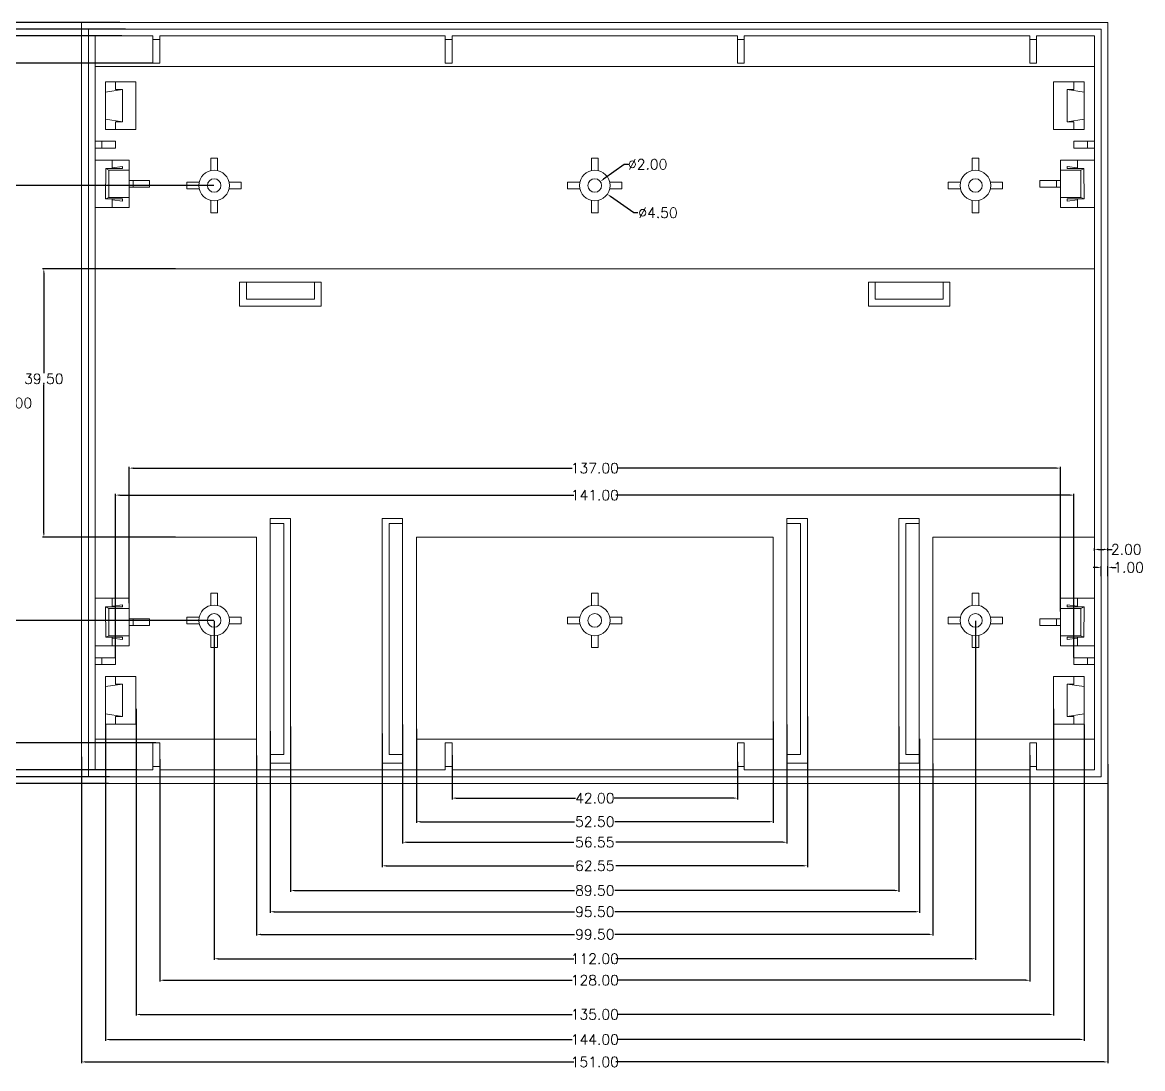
# Model space of a CAD drawing. Header units: inches. Extents: x 1153 to 3231, y 573 to 1137.
# Drawn here: x 1640.4 to 1805.2, y 856.1 to 1010 of the extents above; entities that cross this region are included whole.
import ezdxf

# ---------------------------------------------------------------- set-up
doc = ezdxf.new("R2010")
doc.units = ezdxf.units.IN
doc.styles.get("Standard").update_dxf_attribs({"font": 'txt', "bigfont": 'gbcbig.shx'})
doc.dimstyles.new('2', dxfattribs={"dimtxt": 1.5, "dimasz": 0.6, "dimexe": 0.18, "dimexo": 0.0625, "dimgap": 0.09, "dimtad": 0, "dimtih": 1, "dimtoh": 1, "dimzin": 0, "dimdsep": 46, "dimtxsty": 'Standard', "dimcen": 0, "dimadec": 0, "dimazin": 2, "dimtfac": 1, "dimtofl": 0, "dimtmove": 0, "dimatfit": 3, "dimfxl": 1, "dimtolj": 1, "dimtzin": 0, "dimarcsym": 0})

# ---------------------------------------------------------------- blocks, each defined once
blk = doc.blocks.new('*D934')
at = {"color": 0, "lineweight": -2, "transparency": 16777216}
for p, q in [((1668.53, 986.05), (1638.74, 986.05)), ((1638.92, 985.45), (1638.92, 954.89)), ((1638.92, 922.65), (1638.92, 953.21)), ((1668.53, 922.05), (1638.74, 922.05))]:
    blk.add_line(p, q, dxfattribs=at)
at = {"color": 0, "transparency": 16777216}
for points in [[(1638.82, 985.45), (1639.02, 985.45), (1638.92, 986.05)], [(1638.82, 922.65), (1639.02, 922.65), (1638.92, 922.05)]]:
    blk.add_solid(points, dxfattribs=at)
at = {"layer": 'Defpoints', "color": 0, "transparency": 16777216}
for p in [(1668.6, 986.05), (1638.92, 922.05), (1668.6, 922.05)]:
    blk.add_point(p, dxfattribs=at)
at = {"color": 0, "transparency": 16777216, "insert": (1638.92, 954.05), "char_height": 1.5, "attachment_point": 5}
blk.add_mtext('\\A1;64.00', dxfattribs=at)
blk = doc.blocks.new('*D935')
at = {"color": 0, "lineweight": -2, "transparency": 16777216}
for p, q in [((1662.91, 973.8), (1643.36, 973.8)), ((1643.54, 973.2), (1643.54, 958.44)), ((1643.54, 934.9), (1643.54, 956.76)), ((1662.91, 934.3), (1643.36, 934.3))]:
    blk.add_line(p, q, dxfattribs=at)
at = {"color": 0, "transparency": 16777216}
for points in [[(1643.44, 973.2), (1643.64, 973.2), (1643.54, 973.8)], [(1643.44, 934.9), (1643.64, 934.9), (1643.54, 934.3)]]:
    blk.add_solid(points, dxfattribs=at)
at = {"layer": 'Defpoints', "color": 0, "transparency": 16777216}
for p in [(1643.54, 973.8), (1662.97, 973.8), (1662.97, 934.3)]:
    blk.add_point(p, dxfattribs=at)
at = {"color": 0, "transparency": 16777216, "insert": (1643.54, 957.6), "char_height": 1.5, "attachment_point": 5}
blk.add_mtext('\\A1;39.50', dxfattribs=at)
blk = doc.blocks.new('*D936')
at = {"color": 0, "lineweight": -2, "transparency": 16777216}
for p, q in [((1659.53, 1004.05), (1634.51, 1004.05)), ((1634.69, 1003.45), (1634.69, 958.79)), ((1634.69, 904.65), (1634.69, 957.11)), ((1660.03, 904.05), (1634.51, 904.05))]:
    blk.add_line(p, q, dxfattribs=at)
at = {"color": 0, "transparency": 16777216}
for points in [[(1634.59, 1003.45), (1634.79, 1003.45), (1634.69, 1004.05)], [(1634.59, 904.65), (1634.79, 904.65), (1634.69, 904.05)]]:
    blk.add_solid(points, dxfattribs=at)
at = {"layer": 'Defpoints', "color": 0, "transparency": 16777216}
for p in [(1659.6, 1004.05), (1634.69, 904.05), (1660.1, 904.05)]:
    blk.add_point(p, dxfattribs=at)
at = {"color": 0, "transparency": 16777216, "insert": (1634.69, 957.95), "char_height": 1.5, "attachment_point": 5}
blk.add_mtext('\\A1;100.00', dxfattribs=at)
blk = doc.blocks.new('*D937')
at = {"color": 0, "lineweight": -2, "transparency": 16777216}
for p, q in [((1655.03, 1008.05), (1628.72, 1008.05)), ((1628.9, 1007.45), (1628.9, 954.89)), ((1628.9, 900.65), (1628.9, 953.21)), ((1657.28, 900.05), (1628.72, 900.05))]:
    blk.add_line(p, q, dxfattribs=at)
at = {"color": 0, "transparency": 16777216}
for points in [[(1628.8, 1007.45), (1629, 1007.45), (1628.9, 1008.05)], [(1628.8, 900.65), (1629, 900.65), (1628.9, 900.05)]]:
    blk.add_solid(points, dxfattribs=at)
at = {"layer": 'Defpoints', "color": 0, "transparency": 16777216}
for p in [(1628.9, 1008.05), (1655.1, 1008.05), (1657.35, 900.05)]:
    blk.add_point(p, dxfattribs=at)
at = {"color": 0, "transparency": 16777216, "insert": (1628.9, 954.05), "char_height": 1.5, "attachment_point": 5}
blk.add_mtext('\\A1;108.00', dxfattribs=at)
blk = doc.blocks.new('*D938')
at = {"color": 0, "lineweight": -2, "transparency": 16777216}
for p, q in [((1655.55, 1009.05), (1623.15, 1009.05)), ((1623.33, 1008.45), (1623.33, 959.07)), ((1623.33, 899.65), (1623.33, 957.39)), ((1653.2, 899.05), (1623.15, 899.05))]:
    blk.add_line(p, q, dxfattribs=at)
at = {"color": 0, "transparency": 16777216}
for points in [[(1623.23, 1008.45), (1623.43, 1008.45), (1623.33, 1009.05)], [(1623.23, 899.65), (1623.43, 899.65), (1623.33, 899.05)]]:
    blk.add_solid(points, dxfattribs=at)
at = {"layer": 'Defpoints', "color": 0, "transparency": 16777216}
for p in [(1623.33, 1009.05), (1655.61, 1009.05), (1653.26, 899.05)]:
    blk.add_point(p, dxfattribs=at)
at = {"color": 0, "transparency": 16777216, "insert": (1623.33, 958.23), "char_height": 1.5, "attachment_point": 5}
blk.add_mtext('\\A1;110.00', dxfattribs=at)
blk = doc.blocks.new('*D939')
at = {"color": 0, "lineweight": -2, "transparency": 16777216}
for p, q in [((1654.71, 1010.05), (1616.91, 1010.05)), ((1617.09, 1009.45), (1617.09, 950.11)), ((1617.09, 898.65), (1617.09, 948.43)), ((1653.05, 898.05), (1616.91, 898.05))]:
    blk.add_line(p, q, dxfattribs=at)
at = {"color": 0, "transparency": 16777216}
for points in [[(1616.99, 1009.45), (1617.19, 1009.45), (1617.09, 1010.05)], [(1616.99, 898.65), (1617.19, 898.65), (1617.09, 898.05)]]:
    blk.add_solid(points, dxfattribs=at)
at = {"layer": 'Defpoints', "color": 0, "transparency": 16777216}
for p in [(1617.09, 1010.05), (1654.77, 1010.05), (1653.11, 898.05)]:
    blk.add_point(p, dxfattribs=at)
at = {"color": 0, "transparency": 16777216, "insert": (1617.09, 949.27), "char_height": 1.5, "attachment_point": 5}
blk.add_mtext('\\A1;112.00', dxfattribs=at)
blk = doc.blocks.new('*D940')
at = {"color": 0, "lineweight": -2, "transparency": 16777216}
for p, q in [((1750.85, 907.15), (1750.85, 892.25)), ((1698.35, 906.11), (1698.35, 892.25)), ((1698.95, 892.43), (1721.63, 892.43)), ((1750.25, 892.43), (1727.56, 892.43))]:
    blk.add_line(p, q, dxfattribs=at)
at = {"color": 0, "transparency": 16777216}
for points in [[(1698.95, 892.53), (1698.95, 892.33), (1698.35, 892.43)], [(1750.25, 892.53), (1750.25, 892.33), (1750.85, 892.43)]]:
    blk.add_solid(points, dxfattribs=at)
at = {"layer": 'Defpoints', "color": 0, "transparency": 16777216}
for p in [(1750.85, 907.21), (1698.35, 906.17), (1750.85, 892.43)]:
    blk.add_point(p, dxfattribs=at)
at = {"color": 0, "transparency": 16777216, "insert": (1724.6, 892.43), "char_height": 1.5, "attachment_point": 5}
blk.add_mtext('\\A1;52.50', dxfattribs=at)
blk = doc.blocks.new('*D941')
at = {"color": 0, "lineweight": -2, "transparency": 16777216}
for p, q in [((1703.6, 902.24), (1703.6, 895.72)), ((1745.6, 901.24), (1745.6, 895.72)), ((1704.2, 895.9), (1721.76, 895.9)), ((1745, 895.9), (1727.44, 895.9))]:
    blk.add_line(p, q, dxfattribs=at)
at = {"color": 0, "transparency": 16777216}
for points in [[(1704.2, 896), (1704.2, 895.8), (1703.6, 895.9)], [(1745, 896), (1745, 895.8), (1745.6, 895.9)]]:
    blk.add_solid(points, dxfattribs=at)
at = {"layer": 'Defpoints', "color": 0, "transparency": 16777216}
for p in [(1703.6, 902.3), (1745.6, 901.3), (1745.6, 895.9)]:
    blk.add_point(p, dxfattribs=at)
at = {"color": 0, "transparency": 16777216, "insert": (1724.6, 895.9), "char_height": 1.5, "attachment_point": 5}
blk.add_mtext('\\A1;42.00', dxfattribs=at)
blk = doc.blocks.new('*D942')
at = {"color": 0, "lineweight": -2, "transparency": 16777216}
for p, q in [((1696.32, 906.75), (1696.32, 889.23)), ((1752.87, 906.75), (1752.87, 889.23)), ((1696.92, 889.41), (1721.51, 889.41)), ((1752.27, 889.41), (1727.69, 889.41))]:
    blk.add_line(p, q, dxfattribs=at)
at = {"color": 0, "transparency": 16777216}
for points in [[(1696.92, 889.51), (1696.92, 889.31), (1696.32, 889.41)], [(1752.27, 889.51), (1752.27, 889.31), (1752.87, 889.41)]]:
    blk.add_solid(points, dxfattribs=at)
at = {"layer": 'Defpoints', "color": 0, "transparency": 16777216}
for p in [(1696.32, 906.81), (1752.87, 906.81), (1752.87, 889.41)]:
    blk.add_point(p, dxfattribs=at)
at = {"color": 0, "transparency": 16777216, "insert": (1724.6, 889.41), "char_height": 1.5, "attachment_point": 5}
blk.add_mtext('\\A1;56.55', dxfattribs=at)
blk = doc.blocks.new('*D943')
at = {"color": 0, "lineweight": -2, "transparency": 16777216}
for p, q in [((1755.87, 907.89), (1755.87, 885.76)), ((1693.32, 905.39), (1693.32, 885.76)), ((1693.92, 885.94), (1721.51, 885.94)), ((1755.27, 885.94), (1727.69, 885.94))]:
    blk.add_line(p, q, dxfattribs=at)
at = {"color": 0, "transparency": 16777216}
for points in [[(1693.92, 886.04), (1693.92, 885.84), (1693.32, 885.94)], [(1755.27, 886.04), (1755.27, 885.84), (1755.87, 885.94)]]:
    blk.add_solid(points, dxfattribs=at)
at = {"layer": 'Defpoints', "color": 0, "transparency": 16777216}
for p in [(1755.87, 907.96), (1693.32, 905.45), (1755.87, 885.94)]:
    blk.add_point(p, dxfattribs=at)
at = {"color": 0, "transparency": 16777216, "insert": (1724.6, 885.94), "char_height": 1.5, "attachment_point": 5}
blk.add_mtext('\\A1;62.55', dxfattribs=at)
blk = doc.blocks.new('*D944')
at = {"color": 0, "lineweight": -2, "transparency": 16777216}
for p, q in [((1679.85, 906.44), (1679.85, 882.12)), ((1769.35, 906.44), (1769.35, 882.12)), ((1680.45, 882.3), (1721.63, 882.3)), ((1768.75, 882.3), (1727.56, 882.3))]:
    blk.add_line(p, q, dxfattribs=at)
at = {"color": 0, "transparency": 16777216}
for points in [[(1680.45, 882.4), (1680.45, 882.2), (1679.85, 882.3)], [(1768.75, 882.4), (1768.75, 882.2), (1769.35, 882.3)]]:
    blk.add_solid(points, dxfattribs=at)
at = {"layer": 'Defpoints', "color": 0, "transparency": 16777216}
for p in [(1679.85, 906.5), (1769.35, 906.5), (1679.85, 882.3)]:
    blk.add_point(p, dxfattribs=at)
at = {"color": 0, "transparency": 16777216, "insert": (1724.6, 882.3), "char_height": 1.5, "attachment_point": 5}
blk.add_mtext('\\A1;89.50', dxfattribs=at)
blk = doc.blocks.new('*D945')
at = {"color": 0, "lineweight": -2, "transparency": 16777216}
for p, q in [((1676.85, 905.73), (1676.85, 879)), ((1772.35, 904.64), (1772.35, 879)), ((1677.45, 879.18), (1721.63, 879.18)), ((1771.75, 879.18), (1727.56, 879.18))]:
    blk.add_line(p, q, dxfattribs=at)
at = {"color": 0, "transparency": 16777216}
for points in [[(1677.45, 879.28), (1677.45, 879.08), (1676.85, 879.18)], [(1771.75, 879.28), (1771.75, 879.08), (1772.35, 879.18)]]:
    blk.add_solid(points, dxfattribs=at)
at = {"layer": 'Defpoints', "color": 0, "transparency": 16777216}
for p in [(1676.85, 905.79), (1772.35, 904.7), (1772.35, 879.18)]:
    blk.add_point(p, dxfattribs=at)
at = {"color": 0, "transparency": 16777216, "insert": (1724.6, 879.18), "char_height": 1.5, "attachment_point": 5}
blk.add_mtext('\\A1;95.50', dxfattribs=at)
blk = doc.blocks.new('*D946')
at = {"color": 0, "lineweight": -2, "transparency": 16777216}
for p, q in [((1674.85, 902.15), (1674.85, 875.67)), ((1774.35, 900.97), (1774.35, 875.67)), ((1675.45, 875.85), (1721.63, 875.85)), ((1773.75, 875.85), (1727.56, 875.85))]:
    blk.add_line(p, q, dxfattribs=at)
at = {"color": 0, "transparency": 16777216}
for points in [[(1675.45, 875.95), (1675.45, 875.75), (1674.85, 875.85)], [(1773.75, 875.95), (1773.75, 875.75), (1774.35, 875.85)]]:
    blk.add_solid(points, dxfattribs=at)
at = {"layer": 'Defpoints', "color": 0, "transparency": 16777216}
for p in [(1674.85, 902.22), (1774.35, 901.03), (1774.35, 875.85)]:
    blk.add_point(p, dxfattribs=at)
at = {"color": 0, "transparency": 16777216, "insert": (1724.6, 875.85), "char_height": 1.5, "attachment_point": 5}
blk.add_mtext('\\A1;99.50', dxfattribs=at)
blk = doc.blocks.new('*D947')
at = {"color": 0, "lineweight": -2, "transparency": 16777216}
for p, q in [((1668.6, 921.99), (1668.6, 872.08)), ((1780.6, 921.99), (1780.6, 872.08)), ((1669.2, 872.26), (1721.51, 872.26)), ((1780, 872.26), (1727.69, 872.26))]:
    blk.add_line(p, q, dxfattribs=at)
at = {"color": 0, "transparency": 16777216}
for points in [[(1669.2, 872.36), (1669.2, 872.16), (1668.6, 872.26)], [(1780, 872.36), (1780, 872.16), (1780.6, 872.26)]]:
    blk.add_solid(points, dxfattribs=at)
at = {"layer": 'Defpoints', "color": 0, "transparency": 16777216}
for p in [(1668.6, 922.05), (1780.6, 922.05), (1668.6, 872.26)]:
    blk.add_point(p, dxfattribs=at)
at = {"color": 0, "transparency": 16777216, "insert": (1724.6, 872.26), "char_height": 1.5, "attachment_point": 5}
blk.add_mtext('\\A1;112.00', dxfattribs=at)
blk = doc.blocks.new('*D948')
at = {"color": 0, "lineweight": -2, "transparency": 16777216}
for p, q in [((1660.6, 901.64), (1660.6, 868.92)), ((1788.6, 902.24), (1788.6, 868.92)), ((1661.2, 869.1), (1721.26, 869.1)), ((1788, 869.1), (1727.94, 869.1))]:
    blk.add_line(p, q, dxfattribs=at)
at = {"color": 0, "transparency": 16777216}
for points in [[(1661.2, 869.2), (1661.2, 869), (1660.6, 869.1)], [(1788, 869.2), (1788, 869), (1788.6, 869.1)]]:
    blk.add_solid(points, dxfattribs=at)
at = {"layer": 'Defpoints', "color": 0, "transparency": 16777216}
for p in [(1660.6, 901.7), (1788.6, 902.3), (1660.6, 869.1)]:
    blk.add_point(p, dxfattribs=at)
at = {"color": 0, "transparency": 16777216, "insert": (1724.6, 869.1), "char_height": 1.5, "attachment_point": 5}
blk.add_mtext('\\A1;128.00', dxfattribs=at)
blk = doc.blocks.new('*D949')
at = {"color": 0, "lineweight": -2, "transparency": 16777216}
for p, q in [((1657.1, 909.06), (1657.1, 863.89)), ((1792.1, 909.06), (1792.1, 863.89)), ((1657.7, 864.07), (1721.26, 864.07)), ((1791.5, 864.07), (1727.94, 864.07))]:
    blk.add_line(p, q, dxfattribs=at)
at = {"color": 0, "transparency": 16777216}
for points in [[(1657.7, 864.17), (1657.7, 863.97), (1657.1, 864.07)], [(1791.5, 864.17), (1791.5, 863.97), (1792.1, 864.07)]]:
    blk.add_solid(points, dxfattribs=at)
at = {"layer": 'Defpoints', "color": 0, "transparency": 16777216}
for p in [(1657.1, 909.13), (1792.1, 909.13), (1792.1, 864.07)]:
    blk.add_point(p, dxfattribs=at)
at = {"color": 0, "transparency": 16777216, "insert": (1724.6, 864.07), "char_height": 1.5, "attachment_point": 5}
blk.add_mtext('\\A1;135.00', dxfattribs=at)
blk = doc.blocks.new('*D950')
at = {"color": 0, "lineweight": -2, "transparency": 16777216}
for p, q in [((1656.1, 924.61), (1656.1, 944.64)), ((1656.7, 944.46), (1721.26, 944.46)), ((1792.5, 944.46), (1727.94, 944.46)), ((1793.1, 923.36), (1793.1, 944.64))]:
    blk.add_line(p, q, dxfattribs=at)
at = {"color": 0, "transparency": 16777216}
for points in [[(1656.7, 944.56), (1656.7, 944.36), (1656.1, 944.46)], [(1792.5, 944.56), (1792.5, 944.36), (1793.1, 944.46)]]:
    blk.add_solid(points, dxfattribs=at)
at = {"layer": 'Defpoints', "color": 0, "transparency": 16777216}
for p in [(1793.1, 944.46), (1656.1, 924.55), (1793.1, 923.29)]:
    blk.add_point(p, dxfattribs=at)
at = {"color": 0, "transparency": 16777216, "insert": (1724.6, 944.46), "char_height": 1.5, "attachment_point": 5}
blk.add_mtext('\\A1;137.00', dxfattribs=at)
blk = doc.blocks.new('*D951')
at = {"color": 0, "lineweight": -2, "transparency": 16777216}
for p, q in [((1654.1, 916.61), (1654.1, 940.67)), ((1654.7, 940.49), (1721.51, 940.49)), ((1794.5, 940.49), (1727.69, 940.49)), ((1795.1, 916.61), (1795.1, 940.67))]:
    blk.add_line(p, q, dxfattribs=at)
at = {"color": 0, "transparency": 16777216}
for points in [[(1654.7, 940.59), (1654.7, 940.39), (1654.1, 940.49)], [(1794.5, 940.59), (1794.5, 940.39), (1795.1, 940.49)]]:
    blk.add_solid(points, dxfattribs=at)
at = {"layer": 'Defpoints', "color": 0, "transparency": 16777216}
for p in [(1795.1, 940.49), (1654.1, 916.55), (1795.1, 916.55)]:
    blk.add_point(p, dxfattribs=at)
at = {"color": 0, "transparency": 16777216, "insert": (1724.6, 940.49), "char_height": 1.5, "attachment_point": 5}
blk.add_mtext('\\A1;141.00', dxfattribs=at)
blk = doc.blocks.new('*D952')
at = {"color": 0, "lineweight": -2, "transparency": 16777216}
for p, q in [((1652.6, 906.74), (1652.6, 860.2)), ((1796.6, 906.74), (1796.6, 860.2)), ((1653.2, 860.38), (1721.26, 860.38)), ((1796, 860.38), (1727.94, 860.38))]:
    blk.add_line(p, q, dxfattribs=at)
at = {"color": 0, "transparency": 16777216}
for points in [[(1653.2, 860.48), (1653.2, 860.28), (1652.6, 860.38)], [(1796, 860.48), (1796, 860.28), (1796.6, 860.38)]]:
    blk.add_solid(points, dxfattribs=at)
at = {"layer": 'Defpoints', "color": 0, "transparency": 16777216}
for p in [(1652.6, 906.8), (1796.6, 906.8), (1652.6, 860.38)]:
    blk.add_point(p, dxfattribs=at)
at = {"color": 0, "transparency": 16777216, "insert": (1724.6, 860.38), "char_height": 1.5, "attachment_point": 5}
blk.add_mtext('\\A1;144.00', dxfattribs=at)
blk = doc.blocks.new('*D953')
at = {"color": 0, "lineweight": -2, "transparency": 16777216}
for p, q in [((1649.1, 901.99), (1649.1, 856.9)), ((1800.1, 900.92), (1800.1, 856.9)), ((1649.7, 857.08), (1721.51, 857.08)), ((1799.5, 857.08), (1727.69, 857.08))]:
    blk.add_line(p, q, dxfattribs=at)
at = {"color": 0, "transparency": 16777216}
for points in [[(1649.7, 857.18), (1649.7, 856.98), (1649.1, 857.08)], [(1799.5, 857.18), (1799.5, 856.98), (1800.1, 857.08)]]:
    blk.add_solid(points, dxfattribs=at)
at = {"layer": 'Defpoints', "color": 0, "transparency": 16777216}
for p in [(1649.1, 902.05), (1800.1, 900.98), (1800.1, 857.08)]:
    blk.add_point(p, dxfattribs=at)
at = {"color": 0, "transparency": 16777216, "insert": (1724.6, 857.08), "char_height": 1.5, "attachment_point": 5}
blk.add_mtext('\\A1;151.00', dxfattribs=at)
blk = doc.blocks.new('*D954')
at = {"color": 0, "lineweight": -2, "transparency": 16777216}
for p, q in [((1798.5, 929.85), (1797.9, 929.85)), ((1799.1, 928.55), (1799.1, 930.03)), ((1800.1, 928.55), (1800.1, 930.03)), ((1800.7, 929.85), (1801.3, 929.85))]:
    blk.add_line(p, q, dxfattribs=at)
at = {"color": 0, "transparency": 16777216}
for points in [[(1798.5, 929.95), (1798.5, 929.75), (1799.1, 929.85)], [(1800.7, 929.95), (1800.7, 929.75), (1800.1, 929.85)]]:
    blk.add_solid(points, dxfattribs=at)
at = {"layer": 'Defpoints', "color": 0, "transparency": 16777216}
for p in [(1800.1, 929.85), (1799.1, 928.49), (1800.1, 928.49)]:
    blk.add_point(p, dxfattribs=at)
at = {"color": 0, "transparency": 16777216, "insert": (1803.14, 929.85), "char_height": 1.5, "attachment_point": 5}
blk.add_mtext('\\A1;1.00', dxfattribs=at)
blk = doc.blocks.new('*D955')
at = {"color": 0, "lineweight": -2, "transparency": 16777216}
for p, q in [((1798.1, 932.29), (1798.1, 932.68)), ((1798.7, 932.5), (1799.5, 932.5)), ((1800.1, 932.29), (1800.1, 932.68)), ((1800.1, 932.5), (1800.7, 932.5))]:
    blk.add_line(p, q, dxfattribs=at)
at = {"color": 0, "transparency": 16777216}
for points in [[(1798.7, 932.6), (1798.7, 932.4), (1798.1, 932.5)], [(1799.5, 932.6), (1799.5, 932.4), (1800.1, 932.5)]]:
    blk.add_solid(points, dxfattribs=at)
at = {"layer": 'Defpoints', "color": 0, "transparency": 16777216}
for p in [(1798.1, 932.22), (1800.1, 932.5), (1800.1, 932.22)]:
    blk.add_point(p, dxfattribs=at)
at = {"color": 0, "transparency": 16777216, "insert": (1802.79, 932.5), "char_height": 1.5, "attachment_point": 5}
blk.add_mtext('\\A1;2.00', dxfattribs=at)
blk = doc.blocks.new('*D956')
at = {"color": 0, "lineweight": -2, "transparency": 16777216}
for p, q in [((1730.33, 982.04), (1726.93, 984.42)), ((1730.93, 982.04), (1730.33, 982.04))]:
    blk.add_line(p, q, dxfattribs=at)
at = {"color": 0, "transparency": 16777216}
blk.add_solid([(1726.99, 984.5), (1726.88, 984.34), (1726.44, 984.76)], dxfattribs=at)
at = {"layer": 'Defpoints', "color": 0, "transparency": 16777216}
for p in [(1722.75, 987.34), (1726.44, 984.76)]:
    blk.add_point(p, dxfattribs=at)
at = {"color": 0, "transparency": 16777216, "insert": (1733.9, 982.04), "char_height": 1.5, "attachment_point": 5}
blk.add_mtext('\\A1;∅4.50', dxfattribs=at)
blk = doc.blocks.new('*D957')
at = {"color": 0, "lineweight": -2, "transparency": 16777216}
for p, q in [((1728.94, 989.16), (1725.9, 986.98)), ((1729.54, 989.16), (1728.94, 989.16))]:
    blk.add_line(p, q, dxfattribs=at)
at = {"color": 0, "transparency": 16777216}
blk.add_solid([(1725.84, 987.06), (1725.95, 986.9), (1725.41, 986.63)], dxfattribs=at)
at = {"layer": 'Defpoints', "color": 0, "transparency": 16777216}
for p in [(1725.41, 986.63), (1723.78, 985.47)]:
    blk.add_point(p, dxfattribs=at)
at = {"color": 0, "transparency": 16777216, "insert": (1732.38, 989.16), "char_height": 1.5, "attachment_point": 5}
blk.add_mtext('\\A1;∅2.00', dxfattribs=at)

msp = doc.modelspace()

# ---------------------------------------------------------------- linework, layer by layer
at = {"color": 7, "linetype": 'Continuous', "lineweight": 15}
for p, q in [((1649.096, 1010.05), (1649.096, 898.05)), ((1800.096, 1010.05), (1649.096, 1010.05)), ((1650.096, 1009.05), (1650.096, 899.05)), ((1799.096, 1009.05), (1650.096, 1009.05)), ((1799.096, 899.05), (1799.096, 1009.05)), ((1800.096, 898.05), (1800.096, 1010.05)), ((1651.096, 1008.05), (1655.096, 1008.05)), ((1651.096, 992.55), (1651.096, 1008.05)), ((1655.096, 1008.05), (1659.596, 1008.05)), ((1659.596, 1008.05), (1659.596, 1007.55)), ((1660.596, 1007.55), (1659.596, 1007.55)), ((1659.596, 1007.55), (1659.596, 1004.05)), ((1660.596, 1008.05), (1702.596, 1008.05)), ((1660.596, 1007.55), (1660.596, 1008.05)), ((1660.596, 1004.05), (1660.596, 1007.55)), ((1702.596, 1008.05), (1702.596, 1007.55)), ((1703.596, 1007.55), (1702.596, 1007.55)), ((1702.596, 1007.55), (1702.596, 1004.05)), ((1703.596, 1008.05), (1745.596, 1008.05)), ((1703.596, 1007.55), (1703.596, 1008.05)), ((1703.596, 1007.55), (1703.596, 1004.05)), ((1745.596, 1007.55), (1745.596, 1008.05)), ((1745.596, 1007.55), (1746.596, 1007.55)), ((1745.596, 1007.55), (1745.596, 1004.05)), ((1746.596, 1008.05), (1788.596, 1008.05)), ((1746.596, 1008.05), (1746.596, 1007.55)), ((1746.596, 1004.05), (1746.596, 1007.55)), ((1788.596, 1007.55), (1788.596, 1008.05)), ((1788.596, 1007.55), (1789.596, 1007.55)), ((1788.596, 1007.55), (1788.596, 1004.05)), ((1789.596, 1008.05), (1794.096, 1008.05)), ((1789.596, 1008.05), (1789.596, 1007.55)), ((1789.596, 1007.55), (1789.596, 1004.05)), ((1794.096, 1008.05), (1798.096, 1008.05)), ((1798.096, 1008.05), (1798.096, 992.55)), ((1660.596, 1004.05), (1659.596, 1004.05)), ((1703.596, 1004.05), (1702.596, 1004.05)), ((1745.596, 1004.05), (1746.596, 1004.05)), ((1788.596, 1004.05), (1789.596, 1004.05)), ((1651.096, 1003.55), (1798.096, 1003.55)), ((1654.096, 1001.3), (1652.596, 1001.3)), ((1652.596, 1001.3), (1652.596, 999.8)), ((1654.096, 1000.175), (1654.096, 1001.3)), ((1657.096, 1001.3), (1654.096, 1001.3)), ((1657.096, 994.3), (1657.096, 1001.3)), ((1792.096, 1001.3), (1795.096, 1001.3)), ((1792.096, 994.3), (1792.096, 1001.3)), ((1795.096, 1000.175), (1795.096, 1001.3)), ((1795.096, 1001.3), (1796.596, 1001.3)), ((1796.596, 1001.3), (1796.596, 999.8)), ((1655.096, 1000.175), (1652.596, 999.8)), ((1652.596, 999.8), (1652.596, 995.8)), ((1655.096, 1000.175), (1654.096, 1000.175)), ((1655.096, 995.425), (1655.096, 1000.175)), ((1794.096, 1000.175), (1795.096, 1000.175)), ((1796.596, 999.8), (1794.096, 1000.175)), ((1794.096, 995.425), (1794.096, 1000.175)), ((1796.596, 999.8), (1796.596, 995.8)), ((1655.096, 995.425), (1652.596, 995.8)), ((1652.596, 995.8), (1652.596, 994.3)), ((1794.096, 995.425), (1796.596, 995.8)), ((1796.596, 995.8), (1796.596, 994.3)), ((1652.596, 994.3), (1654.096, 994.3)), ((1655.096, 995.425), (1654.096, 995.425)), ((1654.096, 994.3), (1654.096, 995.425)), ((1654.096, 994.3), (1657.096, 994.3)), ((1795.096, 994.3), (1792.096, 994.3)), ((1794.096, 995.425), (1795.096, 995.425)), ((1795.096, 994.3), (1795.096, 995.425)), ((1796.596, 994.3), (1795.096, 994.3)), ((1651.096, 991.55), (1651.096, 992.55)), ((1652.096, 992.55), (1651.096, 992.55)), ((1652.096, 992.55), (1652.096, 991.55)), ((1654.096, 992.55), (1652.096, 992.55)), ((1654.096, 991.55), (1654.096, 992.55)), ((1795.096, 991.55), (1795.096, 992.55)), ((1795.096, 992.55), (1797.096, 992.55)), ((1797.096, 992.55), (1798.096, 992.55)), ((1797.096, 992.55), (1797.096, 991.55)), ((1798.096, 992.55), (1798.096, 991.55)), ((1651.096, 991.55), (1652.096, 991.55)), ((1651.096, 916.55), (1651.096, 991.55)), ((1652.096, 991.55), (1654.096, 991.55)), ((1797.096, 991.55), (1795.096, 991.55)), ((1798.096, 991.55), (1797.096, 991.55)), ((1798.096, 991.55), (1798.096, 916.55)), ((1653.596, 989.8), (1651.096, 989.8)), ((1656.096, 989.8), (1653.596, 989.8)), ((1653.596, 989.8), (1653.596, 988.663)), ((1653.596, 988.663), (1655.096, 988.853)), ((1655.096, 988.853), (1655.096, 988.537)), ((1656.096, 988.3), (1656.096, 989.8)), ((1668.096, 988.244), (1668.096, 990.05)), ((1669.096, 990.05), (1668.096, 990.05)), ((1669.096, 988.244), (1669.096, 990.05)), ((1725.096, 990.05), (1724.096, 990.05)), ((1724.096, 988.244), (1724.096, 990.05)), ((1725.096, 988.244), (1725.096, 990.05)), ((1781.096, 990.05), (1780.096, 990.05)), ((1780.096, 988.244), (1780.096, 990.05)), ((1781.096, 988.244), (1781.096, 990.05)), ((1793.096, 988.3), (1793.096, 989.8)), ((1793.096, 989.8), (1795.596, 989.8)), ((1794.096, 988.853), (1795.596, 988.663)), ((1794.096, 988.537), (1794.096, 988.853)), ((1795.596, 989.8), (1795.596, 988.663)), ((1795.596, 989.8), (1798.096, 989.8)), ((1652.596, 984.063), (1652.655, 988.537)), ((1653.096, 988.325), (1652.655, 988.537)), ((1652.655, 988.537), (1655.096, 988.537)), ((1653.096, 988.325), (1653.096, 988.3)), ((1653.096, 988.3), (1656.096, 988.3)), ((1653.096, 984.3), (1653.096, 988.3)), ((1653.596, 988.537), (1653.596, 988.663)), ((1656.096, 984.3), (1656.096, 988.3)), ((1793.096, 984.3), (1793.096, 988.3)), ((1796.096, 988.3), (1793.096, 988.3)), ((1796.538, 988.537), (1794.096, 988.537)), ((1795.596, 988.663), (1795.596, 988.537)), ((1796.096, 988.325), (1796.538, 988.537)), ((1796.096, 988.3), (1796.096, 988.325)), ((1796.096, 984.3), (1796.096, 988.3)), ((1796.538, 988.537), (1796.596, 984.063)), ((1656.668, 986.8), (1656.096, 986.8)), ((1656.096, 985.8), (1656.668, 985.8)), ((1656.668, 986.8), (1656.668, 985.8)), ((1656.668, 986.8), (1659.096, 986.8)), ((1656.668, 985.8), (1659.096, 985.8)), ((1659.096, 985.8), (1659.096, 986.8)), ((1664.596, 986.55), (1664.596, 985.55)), ((1666.402, 986.55), (1664.596, 986.55)), ((1666.402, 985.55), (1664.596, 985.55)), ((1670.79, 986.55), (1672.596, 986.55)), ((1670.79, 985.55), (1672.596, 985.55)), ((1672.596, 985.55), (1672.596, 986.55)), ((1720.596, 986.55), (1720.596, 985.55)), ((1722.402, 986.55), (1720.596, 986.55)), ((1722.402, 985.55), (1720.596, 985.55)), ((1726.79, 986.55), (1728.596, 986.55)), ((1726.79, 985.55), (1728.596, 985.55)), ((1728.596, 985.55), (1728.596, 986.55)), ((1776.596, 986.55), (1776.596, 985.55)), ((1778.402, 986.55), (1776.596, 986.55)), ((1778.402, 985.55), (1776.596, 985.55)), ((1782.79, 986.55), (1784.596, 986.55)), ((1782.79, 985.55), (1784.596, 985.55)), ((1784.596, 985.55), (1784.596, 986.55)), ((1790.096, 985.8), (1790.096, 986.8)), ((1792.525, 986.8), (1790.096, 986.8)), ((1792.525, 985.8), (1790.096, 985.8)), ((1792.525, 986.8), (1792.525, 985.8)), ((1792.525, 986.8), (1793.096, 986.8)), ((1793.096, 985.8), (1792.525, 985.8)), ((1652.596, 984.063), (1653.096, 984.3)), ((1652.596, 984.063), (1655.096, 984.063)), ((1653.096, 984.3), (1656.096, 984.3)), ((1653.596, 983.937), (1653.596, 984.063)), ((1653.596, 983.937), (1653.596, 982.8)), ((1655.096, 983.747), (1653.596, 983.937)), ((1655.096, 984.063), (1655.096, 983.747)), ((1656.096, 982.8), (1656.096, 984.3)), ((1793.096, 982.8), (1793.096, 984.3)), ((1796.096, 984.3), (1793.096, 984.3)), ((1796.596, 984.063), (1794.096, 984.063)), ((1794.096, 983.747), (1794.096, 984.063)), ((1795.596, 983.937), (1794.096, 983.747)), ((1795.596, 984.063), (1795.596, 983.937)), ((1795.596, 983.937), (1795.596, 982.8)), ((1796.596, 984.063), (1796.096, 984.3)), ((1651.096, 982.8), (1653.596, 982.8)), ((1653.596, 982.8), (1656.096, 982.8)), ((1668.096, 983.856), (1668.096, 982.05)), ((1669.096, 983.856), (1669.096, 982.05)), ((1724.096, 983.856), (1724.096, 982.05)), ((1725.096, 983.856), (1725.096, 982.05)), ((1780.096, 983.856), (1780.096, 982.05)), ((1781.096, 983.856), (1781.096, 982.05)), ((1795.596, 982.8), (1793.096, 982.8)), ((1798.096, 982.8), (1795.596, 982.8)), ((1668.096, 982.05), (1669.096, 982.05)), ((1724.096, 982.05), (1725.096, 982.05)), ((1780.096, 982.05), (1781.096, 982.05)), ((1651.096, 973.8), (1798.096, 973.8)), ((1672.346, 971.8), (1684.346, 971.8)), ((1672.346, 968.3), (1672.346, 971.8)), ((1673.346, 969.3), (1673.346, 971.8)), ((1683.346, 971.8), (1683.346, 969.3)), ((1684.346, 971.8), (1684.346, 968.3)), ((1764.846, 971.8), (1764.846, 968.3)), ((1776.846, 971.8), (1764.846, 971.8)), ((1765.846, 971.8), (1765.846, 969.3)), ((1775.846, 969.3), (1775.846, 971.8)), ((1776.846, 968.3), (1776.846, 971.8)), ((1683.346, 969.3), (1673.346, 969.3)), ((1765.846, 969.3), (1775.846, 969.3)), ((1684.346, 968.3), (1672.346, 968.3)), ((1764.846, 968.3), (1776.846, 968.3)), ((1676.846, 901.05), (1676.846, 937.05)), ((1676.846, 937.05), (1679.846, 937.05)), ((1678.846, 936.3), (1676.846, 936.3)), ((1678.846, 902.3), (1678.846, 936.3)), ((1679.846, 937.05), (1679.846, 901.05)), ((1693.32, 901.05), (1693.32, 937.05)), ((1693.32, 937.05), (1696.32, 937.05)), ((1694.346, 936.3), (1694.346, 902.3)), ((1694.346, 936.3), (1696.32, 936.3)), ((1696.32, 937.05), (1696.32, 901.05)), ((1755.872, 937.05), (1752.872, 937.05)), ((1752.872, 937.05), (1752.872, 901.05)), ((1754.846, 936.3), (1752.872, 936.3)), ((1754.846, 936.3), (1754.846, 902.3)), ((1755.872, 901.05), (1755.872, 937.05)), ((1772.346, 937.05), (1769.346, 937.05)), ((1769.346, 937.05), (1769.346, 901.05)), ((1770.346, 902.3), (1770.346, 936.3)), ((1770.346, 936.3), (1772.346, 936.3)), ((1772.346, 901.05), (1772.346, 937.05)), ((1674.846, 934.3), (1651.096, 934.3)), ((1674.846, 934.3), (1674.846, 900.05)), ((1750.846, 934.3), (1698.346, 934.3)), ((1698.346, 900.05), (1698.346, 934.3)), ((1750.846, 900.05), (1750.846, 934.3)), ((1774.346, 934.3), (1774.346, 900.05)), ((1798.096, 934.3), (1774.346, 934.3)), ((1651.096, 925.3), (1653.596, 925.3)), ((1653.596, 924.163), (1653.596, 925.3)), ((1653.596, 925.3), (1656.096, 925.3)), ((1656.096, 925.3), (1656.096, 923.8)), ((1668.096, 926.05), (1669.096, 926.05)), ((1668.096, 924.244), (1668.096, 926.05)), ((1669.096, 924.244), (1669.096, 926.05)), ((1724.096, 926.05), (1725.096, 926.05)), ((1724.096, 924.244), (1724.096, 926.05)), ((1725.096, 924.244), (1725.096, 926.05)), ((1780.096, 926.05), (1781.096, 926.05)), ((1780.096, 924.244), (1780.096, 926.05)), ((1781.096, 926.05), (1781.096, 924.244)), ((1795.596, 925.3), (1793.096, 925.3)), ((1793.096, 925.3), (1793.096, 923.8)), ((1795.596, 924.163), (1795.596, 925.3)), ((1798.096, 925.3), (1795.596, 925.3)), ((1652.655, 919.563), (1652.596, 924.037)), ((1652.596, 924.037), (1653.096, 923.8)), ((1652.596, 924.037), (1655.096, 924.037)), ((1653.096, 923.8), (1656.096, 923.8)), ((1653.096, 923.8), (1653.096, 919.8)), ((1655.096, 924.353), (1653.596, 924.163)), ((1653.596, 924.163), (1653.596, 924.037)), ((1655.096, 924.037), (1655.096, 924.353)), ((1656.096, 923.8), (1656.096, 919.8)), ((1796.096, 923.8), (1793.096, 923.8)), ((1793.096, 923.8), (1793.096, 919.8)), ((1795.596, 924.163), (1794.096, 924.353)), ((1794.096, 924.353), (1794.096, 924.037)), ((1796.596, 924.037), (1794.096, 924.037)), ((1795.596, 924.037), (1795.596, 924.163)), ((1796.596, 924.037), (1796.096, 923.8)), ((1796.096, 923.8), (1796.096, 919.8)), ((1796.596, 924.037), (1796.538, 919.563)), ((1656.096, 922.3), (1656.668, 922.3)), ((1656.668, 921.3), (1656.096, 921.3)), ((1656.668, 921.3), (1656.668, 922.3)), ((1656.668, 922.3), (1659.096, 922.3)), ((1656.668, 921.3), (1659.096, 921.3)), ((1659.096, 922.3), (1659.096, 921.3)), ((1664.596, 921.55), (1664.596, 922.55)), ((1666.402, 922.55), (1664.596, 922.55)), ((1666.402, 921.55), (1664.596, 921.55)), ((1670.79, 922.55), (1672.596, 922.55)), ((1670.79, 921.55), (1672.596, 921.55)), ((1672.596, 922.55), (1672.596, 921.55)), ((1720.596, 921.55), (1720.596, 922.55)), ((1722.402, 922.55), (1720.596, 922.55)), ((1722.402, 921.55), (1720.596, 921.55)), ((1726.79, 922.55), (1728.596, 922.55)), ((1726.79, 921.55), (1728.596, 921.55)), ((1728.596, 922.55), (1728.596, 921.55)), ((1776.596, 921.55), (1776.596, 922.55)), ((1778.402, 922.55), (1776.596, 922.55)), ((1778.402, 921.55), (1776.596, 921.55)), ((1782.79, 922.55), (1784.596, 922.55)), ((1782.79, 921.55), (1784.596, 921.55)), ((1784.596, 922.55), (1784.596, 921.55)), ((1790.096, 922.3), (1790.096, 921.3)), ((1792.525, 922.3), (1790.096, 922.3)), ((1792.525, 921.3), (1790.096, 921.3)), ((1792.525, 921.3), (1792.525, 922.3)), ((1793.096, 922.3), (1792.525, 922.3)), ((1792.525, 921.3), (1793.096, 921.3)), ((1653.096, 919.775), (1652.655, 919.563)), ((1653.096, 919.8), (1656.096, 919.8)), ((1653.096, 919.8), (1653.096, 919.775)), ((1656.096, 919.8), (1656.096, 918.3)), ((1668.096, 919.856), (1668.096, 918.05)), ((1669.096, 919.856), (1669.096, 918.05)), ((1724.096, 919.856), (1724.096, 918.05)), ((1725.096, 919.856), (1725.096, 918.05)), ((1780.096, 919.856), (1780.096, 918.05)), ((1781.096, 919.856), (1781.096, 918.05)), ((1793.096, 919.8), (1793.096, 918.3)), ((1796.096, 919.8), (1793.096, 919.8)), ((1796.096, 919.775), (1796.096, 919.8)), ((1796.096, 919.775), (1796.538, 919.563)), ((1653.596, 918.3), (1651.096, 918.3)), ((1652.655, 919.563), (1655.096, 919.563)), ((1653.596, 919.563), (1653.596, 919.437)), ((1653.596, 918.3), (1653.596, 919.437)), ((1653.596, 919.437), (1655.096, 919.247)), ((1656.096, 918.3), (1653.596, 918.3)), ((1655.096, 919.247), (1655.096, 919.563)), ((1669.096, 918.05), (1668.096, 918.05)), ((1725.096, 918.05), (1724.096, 918.05)), ((1781.096, 918.05), (1780.096, 918.05)), ((1793.096, 918.3), (1795.596, 918.3)), ((1796.538, 919.563), (1794.096, 919.563)), ((1794.096, 919.563), (1794.096, 919.247)), ((1794.096, 919.247), (1795.596, 919.437)), ((1795.596, 919.437), (1795.596, 919.563)), ((1795.596, 918.3), (1795.596, 919.437)), ((1795.596, 918.3), (1798.096, 918.3)), ((1651.096, 916.55), (1651.096, 915.55)), ((1651.096, 916.55), (1652.096, 916.55)), ((1652.096, 915.55), (1652.096, 916.55)), ((1652.096, 916.55), (1654.096, 916.55)), ((1654.096, 916.55), (1654.096, 915.55)), ((1797.096, 916.55), (1795.096, 916.55)), ((1795.096, 916.55), (1795.096, 915.55)), ((1797.096, 915.55), (1797.096, 916.55)), ((1798.096, 916.55), (1797.096, 916.55)), ((1798.096, 916.55), (1798.096, 915.55)), ((1652.096, 915.55), (1651.096, 915.55)), ((1651.096, 900.05), (1651.096, 915.55)), ((1654.096, 915.55), (1652.096, 915.55)), ((1795.096, 915.55), (1797.096, 915.55)), ((1797.096, 915.55), (1798.096, 915.55)), ((1798.096, 915.55), (1798.096, 900.05)), ((1652.596, 913.8), (1654.096, 913.8)), ((1652.596, 912.3), (1652.596, 913.8)), ((1654.096, 913.8), (1654.096, 912.675)), ((1654.096, 913.8), (1657.096, 913.8)), ((1657.096, 913.8), (1657.096, 906.8)), ((1795.096, 913.8), (1792.096, 913.8)), ((1792.096, 913.8), (1792.096, 906.8)), ((1795.096, 913.8), (1795.096, 912.675)), ((1796.596, 913.8), (1795.096, 913.8)), ((1796.596, 912.3), (1796.596, 913.8)), ((1655.096, 912.675), (1652.596, 912.3)), ((1652.596, 908.3), (1652.596, 912.3)), ((1655.096, 912.675), (1654.096, 912.675)), ((1655.096, 912.675), (1655.096, 907.925)), ((1794.096, 912.675), (1795.096, 912.675)), ((1796.596, 912.3), (1794.096, 912.675)), ((1794.096, 912.675), (1794.096, 907.925)), ((1796.596, 908.3), (1796.596, 912.3)), ((1652.596, 908.3), (1655.096, 907.925)), ((1652.596, 906.8), (1652.596, 908.3)), ((1794.096, 907.925), (1796.596, 908.3)), ((1796.596, 906.8), (1796.596, 908.3)), ((1654.096, 906.8), (1652.596, 906.8)), ((1655.096, 907.925), (1654.096, 907.925)), ((1654.096, 907.925), (1654.096, 906.8)), ((1657.096, 906.8), (1654.096, 906.8)), ((1792.096, 906.8), (1795.096, 906.8)), ((1794.096, 907.925), (1795.096, 907.925)), ((1795.096, 907.925), (1795.096, 906.8)), ((1795.096, 906.8), (1796.596, 906.8)), ((1674.846, 904.55), (1651.096, 904.55)), ((1660.596, 904.05), (1659.596, 904.05)), ((1659.596, 900.55), (1659.596, 904.05)), ((1660.596, 900.55), (1660.596, 904.05)), ((1750.846, 904.55), (1698.346, 904.55)), ((1703.596, 904.05), (1702.596, 904.05)), ((1702.596, 904.05), (1702.596, 900.55)), ((1703.596, 900.55), (1703.596, 904.05)), ((1745.596, 904.05), (1746.596, 904.05)), ((1745.596, 900.55), (1745.596, 904.05)), ((1746.596, 900.55), (1746.596, 904.05)), ((1798.096, 904.55), (1774.346, 904.55)), ((1788.596, 904.05), (1789.596, 904.05)), ((1788.596, 904.05), (1788.596, 900.55)), ((1789.596, 900.55), (1789.596, 904.05)), ((1678.846, 902.3), (1676.846, 902.3)), ((1694.346, 902.3), (1696.32, 902.3)), ((1754.846, 902.3), (1752.872, 902.3)), ((1770.346, 902.3), (1772.346, 902.3)), ((1655.096, 900.05), (1651.096, 900.05)), ((1659.596, 900.05), (1655.096, 900.05)), ((1659.596, 900.05), (1659.596, 900.55)), ((1660.596, 900.55), (1659.596, 900.55)), ((1660.596, 900.55), (1660.596, 900.05)), ((1702.596, 900.05), (1660.596, 900.05)), ((1679.846, 901.05), (1676.846, 901.05)), ((1696.32, 901.05), (1693.32, 901.05)), ((1702.596, 900.05), (1702.596, 900.55)), ((1703.596, 900.55), (1702.596, 900.55)), ((1703.596, 900.55), (1703.596, 900.05)), ((1745.596, 900.05), (1703.596, 900.05)), ((1745.596, 900.55), (1745.596, 900.05)), ((1745.596, 900.55), (1746.596, 900.55)), ((1746.596, 900.05), (1746.596, 900.55)), ((1788.596, 900.05), (1746.596, 900.05)), ((1752.872, 901.05), (1755.872, 901.05)), ((1769.346, 901.05), (1772.346, 901.05)), ((1788.596, 900.55), (1788.596, 900.05)), ((1788.596, 900.55), (1789.596, 900.55)), ((1789.596, 900.05), (1789.596, 900.55)), ((1794.096, 900.05), (1789.596, 900.05)), ((1798.096, 900.05), (1794.096, 900.05)), ((1650.096, 899.05), (1799.096, 899.05)), ((1649.096, 898.05), (1800.096, 898.05))]:
    msp.add_line(p, q, dxfattribs=at)
for centre, radius in [((1668.596, 986.05), 2.25), ((1724.596, 986.05), 2.25), ((1780.596, 986.05), 2.25), ((1668.596, 986.05), 1), ((1724.596, 986.05), 1), ((1780.596, 986.05), 1), ((1668.596, 922.05), 2.25), ((1668.596, 922.05), 1), ((1724.596, 922.05), 2.25), ((1724.596, 922.05), 1), ((1780.596, 922.05), 2.25), ((1780.596, 922.05), 1)]:
    msp.add_circle(centre, radius, dxfattribs=at)

# ---------------------------------------------------------------- dimensions: what is measured, and where the dimension line sits
for base, p1, p2, picture, middle in [((1617.089, 1010.05), (1653.114, 898.05), (1654.771, 1010.05), '*D939', (1617.089, 949.271)), ((1623.328, 1009.05), (1653.264, 899.05), (1655.613, 1009.05), '*D938', (1623.328, 958.229)), ((1634.692, 904.05), (1659.596, 1004.05), (1660.096, 904.05), '*D936', (1634.692, 957.955)), ((1643.543, 973.8), (1662.971, 934.3), (1662.971, 973.8), '*D935', (1643.543, 957.597))]:
    dim = msp.add_linear_dim(base=base, p1=p1, p2=p2, angle=90, dimstyle='2')
    dim.commit()
    dim.dimension.update_dxf_attribs({"geometry": picture, "text_midpoint": middle, "dimtype": 160})
for base, p1, p2, picture, middle in [((1628.898, 1008.05), (1657.346, 900.05), (1655.096, 1008.05), '*D937', (1628.898, 954.05)), ((1638.923, 922.05), (1668.596, 986.05), (1668.596, 922.05), '*D934', (1638.923, 954.05))]:
    dim = msp.add_linear_dim(base=base, p1=p1, p2=p2, angle=90, dimstyle='2')
    dim.commit()
    dim.dimension.update_dxf_attribs({"geometry": picture, "text_midpoint": middle})
for p1, p2, picture, middle in [((1723.783, 985.467), (1725.409, 986.632), '*D957', (1732.375, 989.159)), ((1722.751, 987.338), (1726.441, 984.762), '*D956', (1733.897, 982.044))]:
    dim = msp.add_diameter_dim_2p(p1=p1, p2=p2, dimstyle='2')
    dim.commit()
    dim.dimension.update_dxf_attribs({"geometry": picture, "text_midpoint": middle, "dimtype": 163})
for base, p1, p2, picture, middle in [((1793.096, 944.457), (1656.096, 924.55), (1793.096, 923.294), '*D950', (1724.596, 944.457)), ((1795.096, 940.489), (1654.096, 916.55), (1795.096, 916.55), '*D951', (1724.596, 940.489)), ((1800.096, 932.495), (1798.096, 932.223), (1800.096, 932.223), '*D955', (1802.786, 932.495)), ((1800.096, 929.854), (1799.096, 928.492), (1800.096, 928.492), '*D954', (1803.136, 929.854)), ((1668.596, 872.26), (1780.596, 922.05), (1668.596, 922.05), '*D947', (1724.596, 872.26)), ((1792.096, 864.073), (1657.096, 909.126), (1792.096, 909.126), '*D949', (1724.596, 864.073)), ((1652.596, 860.383), (1796.596, 906.8), (1652.596, 906.8), '*D952', (1724.596, 860.383)), ((1679.846, 882.303), (1769.346, 906.502), (1679.846, 906.502), '*D944', (1724.596, 882.303)), ((1755.872, 885.94), (1693.32, 905.455), (1755.872, 907.956), '*D943', (1724.596, 885.94)), ((1752.872, 889.411), (1696.32, 906.814), (1752.872, 906.814), '*D942', (1724.596, 889.411)), ((1750.846, 892.432), (1698.346, 906.173), (1750.846, 907.208), '*D940', (1724.596, 892.432)), ((1772.346, 879.18), (1676.846, 905.793), (1772.346, 904.704), '*D945', (1724.596, 879.18)), ((1800.096, 857.081), (1649.096, 902.049), (1800.096, 900.984), '*D953', (1724.596, 857.081)), ((1660.596, 869.101), (1788.596, 902.3), (1660.596, 901.702), '*D948', (1724.596, 869.101)), ((1774.346, 875.849), (1674.846, 902.215), (1774.346, 901.034), '*D946', (1724.596, 875.849)), ((1745.596, 895.905), (1703.596, 902.3), (1745.596, 901.302), '*D941', (1724.596, 895.905))]:
    dim = msp.add_linear_dim(base=base, p1=p1, p2=p2, dimstyle='2')
    dim.commit()
    dim.dimension.update_dxf_attribs({"geometry": picture, "text_midpoint": middle})

doc.saveas('drawing.dxf')
